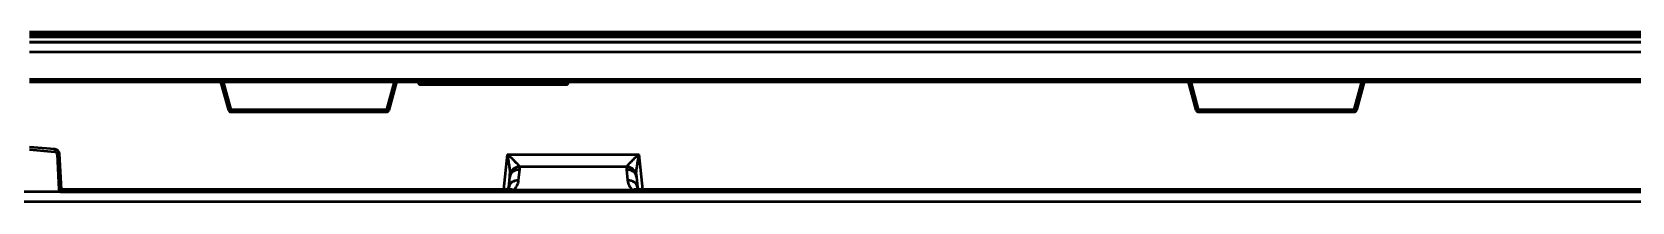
# Model space of a CAD drawing. Header units: millimetres. Extents: x 0 to 2774, y -40 to 1485.
# Drawn here: x 1466.5 to 1787.3, y 376 to 410 of the extents above; entities that cross this region are included whole.
import ezdxf

# ---------------------------------------------------------------- set-up
doc = ezdxf.new("R2010")
doc.units = ezdxf.units.MM
doc.header["$LTSCALE"] = 2.5
doc.layers.add('Sichtbar (ISO)', color=7, linetype='Continuous', lineweight=50)
doc.layers.add('Sichtbar schmal (ISO)', color=7, linetype='Continuous', lineweight=50)

msp = doc.modelspace()

# ---------------------------------------------------------------- linework, layer by layer
at = {"layer": 'Sichtbar (ISO)'}
for p, q in [((1965.98806533638, 410.0464250024557), (1465.988065336375, 410.0464250024556)), ((1965.98806533638, 408.0464250024612), (1465.988065336375, 408.0464250024611)), ((1965.98806533638, 406.046425002463), (1465.988065336375, 406.0464250024629)), ((1465.988065336375, 400.0464250024628), (1504.725076865473, 400.0464250024628)), ((1505.933209539365, 394.4134553959051), (1504.379222656594, 400.0464250024626)), ((1504.885706020738, 400.0470497247831), (1539.090424652014, 400.0470497247831)), ((1539.596908016157, 400.0464250024626), (1538.042921133387, 394.4134553959052)), ((1539.251053800053, 400.0464250024628), (1544.13809981883, 400.0464250024628)), ((1543.854090740161, 400.0464250024624), (1543.888765917221, 399.917015479911)), ((1544.13809981883, 400.0464250024628), (1573.838030853923, 400.0464250024628)), ((1573.728437614236, 400.0338045468121), (1544.247693058516, 400.0338045468121)), ((1544.371728830366, 399.5464250024623), (1573.604401842387, 399.5464250024623)), ((1573.838030853923, 400.0464250024628), (1698.725076865475, 400.0464250024628)), ((1574.087364755532, 399.917015479911), (1574.122039932592, 400.0464250024624)), ((1699.933209539367, 394.4134553959052), (1698.379222656596, 400.0464250024626)), ((1698.88570602074, 400.0470497247831), (1733.090424652016, 400.0470497247831)), ((1733.596908016159, 400.0464250024626), (1732.042921133389, 394.4134553959052)), ((1733.251053800055, 400.0464250024628), (1858.138099818833, 400.0464250024628)), ((1506.415204439475, 394.0464250024625), (1537.560926233277, 394.0464250024625)), ((1700.415204439477, 394.0464250024625), (1731.560926233279, 394.0464250024625)), ((1465.988065336375, 386.5276126518479), (1471.055075916708, 386.0843066681029)), ((1471.510812812712, 385.6123772971785), (1471.88249508662, 378.5202570243339)), ((1562.082183187447, 378.9418965391876), (1562.305381779331, 381.0654892880405)), ((1587.670748893422, 381.0654892880405), (1587.893947485306, 378.9418965391876)), ((1472.381809853997, 378.046425002455), (1459.594320818753, 378.046425002455)), ((1472.381809853997, 378.0464250024554), (1561.035109174446, 378.0464250024554)), ((1561.087661292079, 378.0464250024554), (1561.035109174446, 378.0464250024554)), ((1561.087661292079, 378.0464250024528), (1588.888469380674, 378.0464250024528)), ((1588.941021498307, 378.0464250024554), (1588.888469380674, 378.0464250024554)), ((1588.941021498307, 378.0464250024554), (1843.035109174448, 378.0464250024554))]:
    msp.add_line(p, q, dxfattribs=at)
for centre, radius, start, end in [((1544.371728830366, 400.0464250024622), 0.4999999999999744, 195.0000000000007, 270.0000000000203), ((1573.604401842387, 400.0464250024622), 0.4999999999999942, 270, 345.0000000000042), ((1506.415204439475, 394.5464250024625), 0.5000000000000049, 195.4227684567947, 270), ((1537.560926233277, 394.5464250024625), 0.5000000000000043, 270, 344.5772315432102), ((1700.415204439477, 394.5464250024625), 0.5000000000000049, 195.4227684567898, 270), ((1731.560926233279, 394.5464250024625), 0.5000000000000043, 270, 344.5772315432102), ((1471.011498045335, 385.586209319057), 0.4999999999999789, 2.999999999992509, 84.99999999999935), ((1561.087661292079, 379.0464250024552), 1.000000000000002, 270, 353.9999999999997), ((1588.888469380674, 379.0464250024552), 1.000000000000002, 186.0000000000002, 270), ((1472.381809853997, 378.5464250024553), 0.4999999999999813, 182.9999999999925, 270)]:
    msp.add_arc(centre, radius, start, end, dxfattribs=at)
for centre, major_axis, ratio, start_param, end_param in [((1544.234241244337, 400.5595356589312), (0.1365348717038327, -0.5095550782035987), 0.9478129721465851, 5.814922707019281, 6.034477698084109), ((1573.741889428416, 400.5595356589312), (-0.1365348717038315, -0.5095550782035994), 0.9478129721465842, 0.2487076090954723, 0.4682626001603012)]:
    msp.add_ellipse(centre, major_axis=major_axis, ratio=ratio, start_param=start_param, end_param=end_param, dxfattribs=at)
for points in [[(1504.725076865473, 400.0464250024628), (1504.777894834927, 400.0464250023849), (1504.833023925659, 400.0470497247831), (1504.885706020738, 400.0470497247831)], [(1539.090424652014, 400.0470497247831), (1539.143106744691, 400.0470497247831), (1539.198158015296, 400.0462510343206), (1539.251053800053, 400.0464250024628)], [(1698.725076865475, 400.0464250024628), (1698.777894834929, 400.0464250023849), (1698.833023925661, 400.0470497247831), (1698.88570602074, 400.0470497247831)], [(1733.090424652016, 400.0470497247831), (1733.143106744693, 400.0470497247831), (1733.198158015298, 400.0462510343206), (1733.251053800055, 400.0464250024628)]]:
    msp.add_open_spline(points, degree=3, dxfattribs=at)
at = {"layer": 'Sichtbar schmal (ISO)'}
for p, q in [((1465.988065336375, 409.5464250024557), (1965.98806533638, 409.5464250024558)), ((1965.98806533638, 409.0464250024558), (1465.988065336375, 409.0464250024557)), ((1465.988065336375, 408.0207666514864), (1965.98806533638, 408.0207666514864)), ((1965.98806533638, 400.5464250024629), (1465.988065336375, 400.5464250024629)), ((1506.415204439475, 394.5028471310888), (1504.885706020738, 400.0470497247831)), ((1539.090424652014, 400.0470497247831), (1537.560926233277, 394.5028471310888)), ((1544.371728830366, 399.5708967443147), (1544.247693058516, 400.0338045468121)), ((1544.371728830366, 399.5708967443147), (1544.371728830366, 399.5464250024622)), ((1573.604401842387, 399.5708967443147), (1544.371728830366, 399.5708967443147)), ((1573.728437614236, 400.0338045468121), (1573.604401842387, 399.5708967443147)), ((1573.604401842387, 399.5464250024622), (1573.604401842387, 399.5708967443147)), ((1700.415204439477, 394.5028471310889), (1698.88570602074, 400.0470497247831)), ((1733.090424652016, 400.0470497247831), (1731.560926233279, 394.5028471310888)), ((1506.415204439475, 394.5028471310887), (1506.415204439475, 394.0464250024625)), ((1537.560926233277, 394.5028471310888), (1506.415204439475, 394.5028471310888)), ((1537.560926233277, 394.0464250024625), (1537.560926233277, 394.5028471310887)), ((1700.415204439477, 394.5028471310888), (1700.415204439477, 394.0464250024625)), ((1731.560926233279, 394.5028471310888), (1700.415204439477, 394.5028471310888)), ((1731.560926233279, 394.0464250024625), (1731.560926233279, 394.5028471310888)), ((1471.098653788082, 386.5824040171489), (1465.988065336375, 387.0295225706197)), ((1471.098653788082, 386.5824040171489), (1471.055075916708, 386.0843066681029)), ((1471.510812812712, 385.6123772971785), (1472.010127580089, 385.6385452753001)), ((1472.381809853997, 378.5464250024555), (1472.010127580089, 385.6385452753001)), ((1561.772254073633, 385.5598902288933), (1561.035109174446, 378.5464250024555)), ((1561.772254073633, 385.5598902288933), (1588.20387659912, 385.5598902288933)), ((1588.941021498307, 378.5464250024555), (1588.20387659912, 385.5598902288933)), ((1564.071226978183, 380.371143701229), (1564.294425570067, 382.4947364500828)), ((1564.229311397751, 383.1024340959651), (1585.746819275002, 383.1024340959651)), ((1585.681705102686, 382.4947364500828), (1585.90490369457, 380.371143701229)), ((1960.988065336375, 376.029283358813), (970.9880653363755, 376.0292833588129)), ((1472.381809853997, 378.5464250024555), (1471.88249508662, 378.5202570243339)), ((1561.035109174446, 378.5464250024555), (1472.381809853997, 378.5464250024555)), ((1472.381809853997, 378.5464250024555), (1472.381809853997, 378.0464250024554)), ((1561.035109174446, 378.0464250024554), (1561.035109174446, 378.5464250024555)), ((1561.035109174446, 378.5464250024555), (1561.139639214783, 378.5409619026389)), ((1586.934740840752, 378.4081209138752), (1563.041389832002, 378.4081209138753)), ((1588.83649145797, 378.540961902639), (1588.941021498307, 378.5464250024555)), ((1843.035109174448, 378.5464250024555), (1588.941021498307, 378.5464250024555)), ((1588.941021498307, 378.0464250024554), (1588.941021498307, 378.5464250024555))]:
    msp.add_line(p, q, dxfattribs=at)
for centre, radius, start, end in [((1471.011498045335, 385.5862093190572), 1.000000000000022, 3.000000000005148, 84.99999999999935), ((1561.087661292079, 380.6847290910321), 3.000000000001269, 310.6353728537725, 353.9999999999975), ((1588.888469380674, 380.6847290910321), 3.000000000001269, 186.0000000000024, 229.3646271462456)]:
    msp.add_arc(centre, radius, start, end, dxfattribs=at)
for centre, major_axis, ratio, start_param, end_param in [((1544.371728830366, 400.0464250024622), (-0.4829629131445707, -0.1294095225511315), 0.9478129721464773, 0, 1.322088717699463), ((1573.604401842387, 400.0464250024622), (0.4829629131445092, -0.1294095225512092), 0.94781297214648, 4.961096589479943, 6.283185307179612), ((1506.415204439475, 394.5464250024625), (-0.4819949001099081, -0.1329696065572627), 0.08403982424812881, 1.026046495855573e-11, 1.547616121339086), ((1537.560926233277, 394.5464250024624), (0.4819949001098978, -0.1329696065572549), 0.08403982424810945, 4.735569185845655, 6.283185307180129), ((1700.415204439477, 394.5464250024625), (-0.4819949001099527, -0.1329696065572916), 0.08403982424816878, 0, 1.547616121322852), ((1731.560926233279, 394.5464250024625), (0.4819949001099537, -0.1329696065572831), 0.0840398242481569, 4.735569185845671, 6.283185307179409), ((1564.294425570067, 380.8564323615051), (-1.989043790736563, 0.2090569265352081), 0.8176675594940482, 4.798118658997189, 6.28318530717953), ((1564.229311397721, 381.4641300073377), (1.899887613534709, 0.6248416246838592), 0.8049550858950314, 1.31199689777825, 2.632285702361722), ((1561.277900731377, 382.4947364500828), (-3.017854119329035, -0.2927770196781005), 0.6892710456072697, 3.001761108729628, 3.295250390594208), ((1588.698229941376, 382.4947364500828), (-3.017854119329036, 0.2927770196780951), 0.6892710456072696, 6.129527570184253, 6.423016852039749), ((1585.681705102686, 380.8564323615051), (1.989043790736587, 0.2090569265353067), 0.8176675594940469, 0, 1.485066648182358), ((1585.746819275032, 381.4641300073377), (1.899887613534622, -0.624841624683965), 0.8049550858950367, 0.5093069512282096, 1.829595755811692), ((1561.087661292079, 379.0464250024552), (-0.9945218953683287, 0.1045284632676527), 0.4999999999996792, 1.675516081914338, 3.141592653589834), ((1563.041389832002, 376.7698168252984), (-1.302485693282485, 1.517738784769724), 0.6810405875132964, 5.383210132116247, 6.283185307179248), ((1564.071226978183, 378.7328396126513), (-1.989043790736575, 0.2090569265352092), 0.8176675594940483, 4.798118658997189, 6.28318530717953), ((1561.277900731377, 380.8564323615051), (0.4095184919990676, 2.1025659651958), 0.4603243934821616, 4.90100243210779, 5.19449171395213), ((1585.90490369457, 378.7328396126513), (1.989043790736563, 0.2090569265352154), 0.8176675594940478, 0, 1.485066648182395), ((1586.934740840752, 376.7698168252974), (1.302485693281811, 1.517738784770412), 0.6810405875135505, 0, 0.8999751750626857), ((1588.698229941376, 380.8564323615051), (-0.4095184919990631, 2.1025659651958), 0.4603243934821619, 1.088693593227458, 1.382182875071797), ((1588.888469380674, 379.0464250024552), (-0.99452189536833, -0.1045284632676508), 0.4999999999996762, 0, 1.466076571675458), ((1561.087661292079, 378.5464250024554), (-2.201006643110827e-14, -0.5000000000000125), 0.1039620511845639, 0, 1.559869909752126), ((1588.888469380674, 378.5464250024554), (3.028125845775179e-14, -0.4999999999999987), 0.1039620511843893, 4.72331539742744, 6.283185307179003)]:
    msp.add_ellipse(centre, major_axis=major_axis, ratio=ratio, start_param=start_param, end_param=end_param, dxfattribs=at)
for points, knots in [([(1564.229311397721, 383.1024340959596), (1564.191694846738, 383.1710600163083), (1564.142869825835, 383.2440011067142), (1563.930053314871, 383.5266887666173), (1563.713310495356, 383.7585303101594), (1563.467267775759, 384.0028240667967), (1563.263450855534, 384.2051921807138), (1563.037683319553, 384.4174710997387), (1562.474390083295, 384.9347651015306), (1562.121639303484, 385.2487536091533), (1561.772254073633, 385.5598902288933)], [0.09962645549872172, 0.09962645549872172, 0.09962645549872172, 0.09962645549872172, 0.1601066516091486, 0.1601066516091486, 0.3202133032182973, 0.3202133032182973, 0.3202133032182973, 0.4528424852232567, 0.4528424852232567, 0.6404266064365945, 0.6404266064365945, 0.6404266064365945, 0.6404266064365945]), ([(1561.772254073633, 385.5598902288933), (1561.855322485049, 385.0693202215314), (1561.939207849993, 384.5742649359811), (1562.071324548001, 383.7574267466454), (1562.123705320229, 383.42185223148), (1562.169754091693, 383.101154142243), (1562.225343023918, 382.714015380856), (1562.2723902099, 382.3454485380763), (1562.312226969931, 381.892483342676), (1562.320437078991, 381.7750791625239), (1562.325318569935, 381.6642477174532)], [-0.6404266064365945, -0.6404266064365945, -0.6404266064365945, -0.6404266064365945, -0.4528424852232567, -0.4528424852232567, -0.3202133032182973, -0.3202133032182973, -0.3202133032182973, -0.1601066516091486, -0.1601066516091486, -0.09962645549872133, -0.09962645549872133, -0.09962645549872133, -0.09962645549872133]), ([(1588.20387659912, 385.5598902288933), (1587.854491853685, 385.2487540405359), (1587.5017415723, 384.934765975739), (1586.938448240743, 384.4174719348656), (1586.712680197743, 384.2051925599278), (1586.508862861579, 384.0028240316328), (1586.262820121334, 383.7585302528118), (1586.046077349967, 383.5266887570887), (1585.833260845268, 383.2440011041496), (1585.784435825138, 383.1710600147075), (1585.746819275032, 383.1024340959596)], [-0.001001562944766479, -0.001001562944766479, -0.001001562944766479, -0.001001562944766479, 0.1865822981871532, 0.1865822981871532, 0.3192117393384659, 0.3192117393384659, 0.3192117393384659, 0.4793183904800821, 0.4793183904800821, 0.5397985855668774, 0.5397985855668774, 0.5397985855668774, 0.5397985855668774]), ([(1587.650812102818, 381.6642477174532), (1587.655693593649, 381.7750791599589), (1587.663903702556, 381.8924833385473), (1587.703740461257, 382.3454485228594), (1587.750787636363, 382.7140152898583), (1587.806376573059, 383.1011540865178), (1587.852425438335, 383.4218528325275), (1587.904806330602, 383.7574280668747), (1588.036923056557, 384.5742663142672), (1588.120808302877, 385.0693209016962), (1588.20387659912, 385.5598902288933)], [-0.5397985855668773, -0.5397985855668773, -0.5397985855668773, -0.5397985855668773, -0.4793183904800821, -0.4793183904800821, -0.3192117393384659, -0.3192117393384659, -0.3192117393384659, -0.1865822981871532, -0.1865822981871532, 0.001001562944766479, 0.001001562944766479, 0.001001562944766479, 0.001001562944766479]), ([(1561.087661292079, 378.0464250024528), (1561.258011855127, 378.0464250024528), (1561.42894056081, 378.0536809274453), (1561.768071433376, 378.0829827356752), (1561.936260811849, 378.1050250195476), (1562.10105944678, 378.1345978016199), (1562.265858081711, 378.1641705836923), (1562.428564660396, 378.2015146055491), (1562.744053170425, 378.2924788621312), (1562.89679398696, 378.3460766341337), (1563.041389832002, 378.4081209138756)], [-0.0009764883735137333, -0.0009764883735137333, -0.0009764883735137333, -0.0009764883735137333, 0.07708794661101157, 0.07708794661101157, 0.1551523815955369, 0.1551523815955369, 0.1551523815955369, 0.2332168165800622, 0.2332168165800622, 0.3112812515645875, 0.3112812515645875, 0.3112812515645875, 0.3112812515645875]), ([(1586.934740840752, 378.4081209138752), (1587.21924219218, 378.2860449204065), (1587.535171406203, 378.1966507980281), (1588.193831811228, 378.0763548328541), (1588.542250274053, 378.0464250024528), (1588.888469380674, 378.0464250024528)], [-0.311240930534037, -0.311240930534037, -0.311240930534037, -0.311240930534037, -0.1576442815769032, -0.1576442815769032, 0.001013244736386423, 0.001013244736386423, 0.001013244736386423, 0.001013244736386423])]:
    msp.add_open_spline(points, degree=3, knots=knots, dxfattribs=at)

doc.saveas('drawing.dxf')
